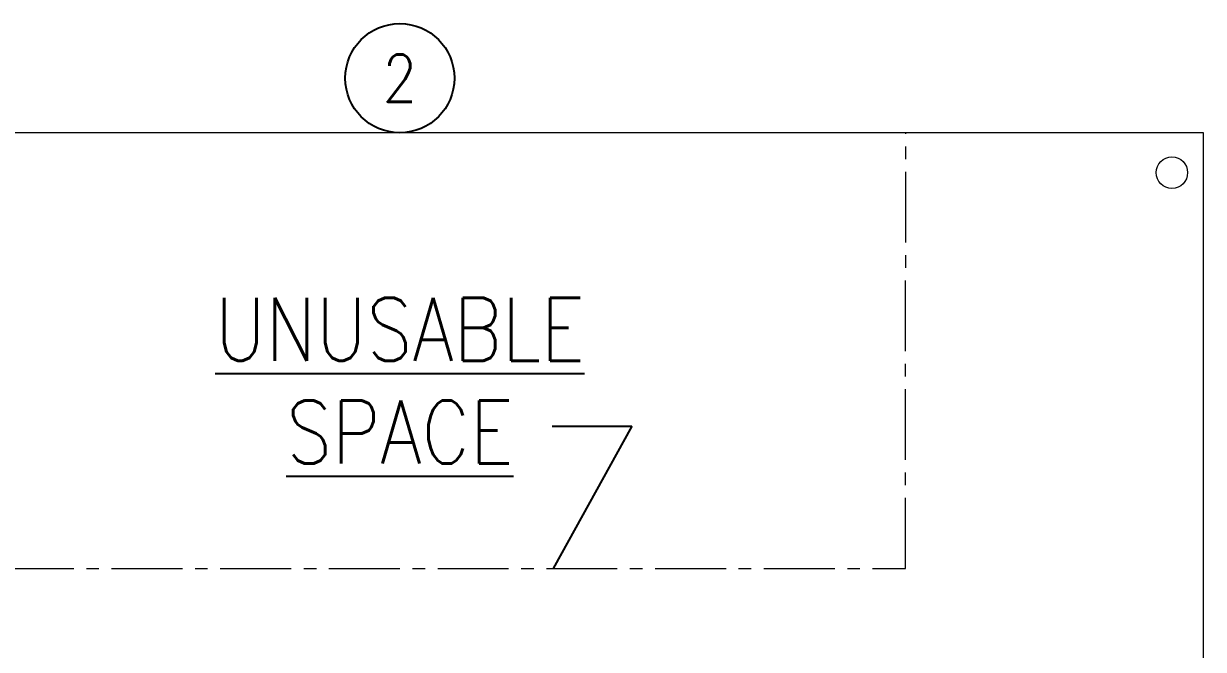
# Model space of a CAD drawing. Header units: inches. Extents: x -1 to 303, y -2 to 61.
# Drawn here: x 41.43 to 50.79, y 34.16 to 39.13 of the extents above; entities that cross this region are included whole.
import ezdxf
from ezdxf.enums import TextEntityAlignment as Align

# ---------------------------------------------------------------- set-up
doc = ezdxf.new("R2010")
doc.units = ezdxf.units.IN
doc.header["$LTSCALE"] = 0.75
doc.header["$MEASUREMENT"] = 0
doc.linetypes.add('CENTER2', pattern=[1.125, 0.75, -0.125, 0.125, -0.125])
for name, color, linetype in [('BOM_LAYER', 151, 'Continuous'), ('BOM_LAYER @ 4', 151, 'Continuous'), ('PANEL', 150, 'Continuous')]:
    doc.layers.add(name, color=color, linetype=linetype)
doc.styles.add('Note', font='romans.shx', dxfattribs={"width": 0.75})
doc.styles.add('ROMANS', font='romans.shx', dxfattribs={"width": 0.85})

# ---------------------------------------------------------------- blocks, each defined once
blk = doc.blocks.new('Anno_Circle')
at = {"color": 0, "linetype": 'ByBlock', "lineweight": -2}
blk.add_circle((0, 0), 1.155, dxfattribs=at)
at = {"color": 0, "linetype": 'ByBlock', "lineweight": -2, "style": 'Note', "width": 0.85}
blk.add_attdef('ID', text='', height=1, dxfattribs=at).set_placement((0, 0), align=Align.MIDDLE)

msp = doc.modelspace()

# ---------------------------------------------------------------- linework, layer by layer
at = {"layer": 'BOM_LAYER'}
for p, q in [((45.6193859, 35.9317375), (46.2519673, 35.9317375)), ((46.2519673, 35.9317375), (45.6268249, 34.8022307))]:
    msp.add_line(p, q, dxfattribs=at)
at = {"layer": 'PANEL', "linetype": 'Continuous', "lineweight": 15}
for p, q in [((50.7866325, 38.2599982), (38.0366325, 38.2599982)), ((50.7866325, 27.3799982), (50.7866325, 38.2599982))]:
    msp.add_line(p, q, dxfattribs=at)
at = {"layer": 'PANEL', "linetype": 'CENTER2', "lineweight": 15}
for p, q in [((48.4221179, 34.8022307), (48.4256918, 38.2599982)), ((40.3995047, 34.8022307), (48.4221179, 34.8022307))]:
    msp.add_line(p, q, dxfattribs=at)
at = {"layer": 'PANEL', "linetype": 'Continuous', "lineweight": 15}
msp.add_circle((50.5366325, 37.9449982), 0.125, dxfattribs=at)

# ---------------------------------------------------------------- block references
at = {"layer": 'BOM_LAYER @ 4', "xscale": 0.375, "yscale": 0.375, "zscale": 0.375}
msp.add_blockref('Anno_Circle', (44.4116325, 38.6947121), dxfattribs=at).add_auto_attribs({'ID': '2'})

# ---------------------------------------------------------------- texts
at = {"layer": 'BOM_LAYER', "char_height": 0.5, "width": 30.538043819, "attachment_point": 8, "style": 'ROMANS'}
for s, insert in [('{\\LUNUSABLE}', (44.4116325, 36.4517353)), ('{\\LSPACE}', (44.4116325, 35.6353714))]:
    msp.add_mtext(s, dxfattribs=dict(at, insert=insert))

doc.saveas('drawing.dxf')
